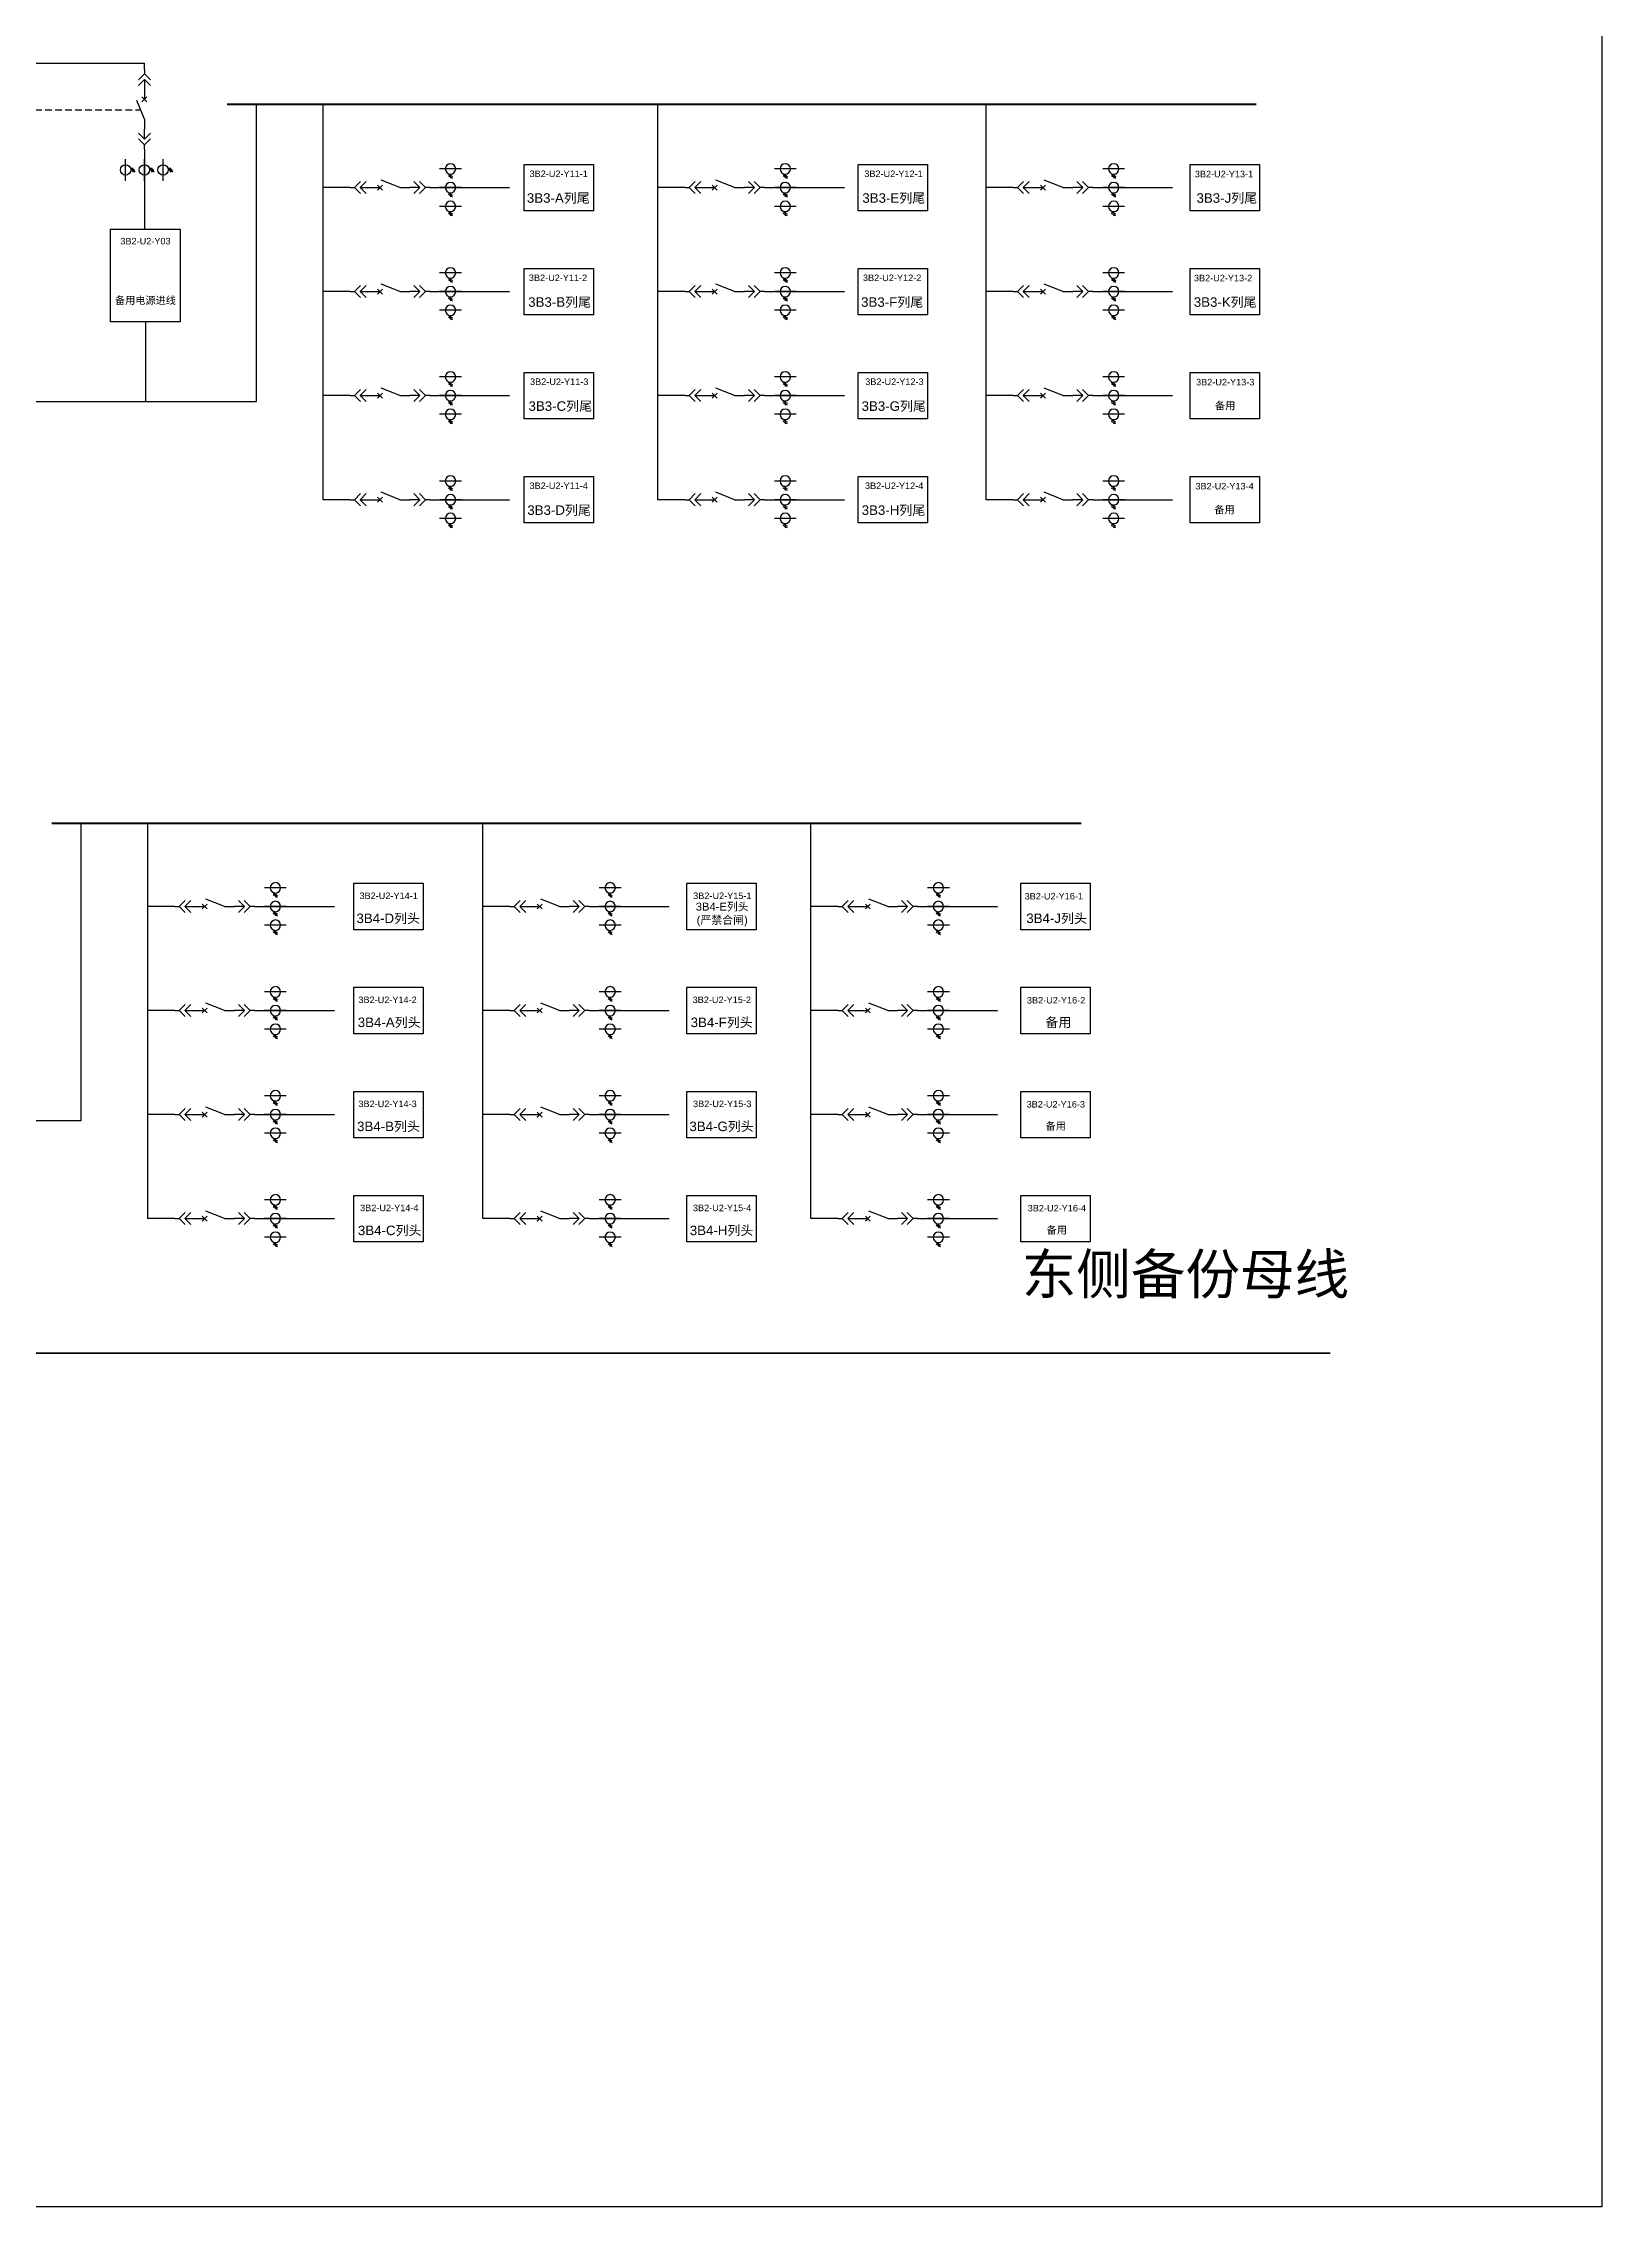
# Model space of a CAD drawing. Header units: millimetres. Extents: x 18 to 362, y 11 to 333.
# Drawn here: x 245.1 to 362, y 11.3 to 173.5 of the extents above; entities that cross this region are included whole.
import ezdxf
from ezdxf.enums import TextEntityAlignment as Align

# ---------------------------------------------------------------- set-up
doc = ezdxf.new("R2010")
doc.units = ezdxf.units.MM
doc.linetypes.add('HIDDEN', pattern=[0.375, 0.25, -0.125])
doc.styles.get("Standard").update_dxf_attribs({"font": 'arial.ttf'})

# ---------------------------------------------------------------- blocks, each defined once
blk = doc.blocks.new('DYDQAA03')
at = {"color": 0}
for points in [[(0, 0), (0, -1.5)], [(-2.12, -3.62), (0, -1.5)], [(-2.12, -5.62), (0, -3.5)], [(2.12, -3.62), (0, -1.5)], [(2.12, -5.62), (0, -3.5)], [(0, -3.5), (0, -7)]]:
    blk.add_lwpolyline(points, dxfattribs=at)
blk = doc.blocks.new('DYDQAA09')
at = {"color": 0}
blk.add_lwpolyline([(0, 0), (0, -3.5)], dxfattribs=at)
blk.add_lwpolyline([(0, 0), (0, -3.5)], dxfattribs=at)
blk.add_lwpolyline([(0, 0), (0, -3.5)], dxfattribs=at)
blk.add_lwpolyline([(0, 0), (0, -3.5)], dxfattribs=at)
blk.add_lwpolyline([(0, 0), (0, -3.5)], dxfattribs=at)
blk.add_lwpolyline([(0, 0), (0, -3.5)], dxfattribs=at)
blk.add_lwpolyline([(0, 0), (0, -3.5)], dxfattribs=at)
blk.add_lwpolyline([(0, 0), (0, -3.5)], dxfattribs=at)
blk.add_lwpolyline([(0, 0), (0, -3.5)], dxfattribs=at)
blk = doc.blocks.new('DYDQ0201')
at = {"color": 0}
for points in [[(0.86, -0.86), (-0.86, 0.86)], [(-0.86, -0.86), (0.86, 0.86)], [(0, -7), (-2.61, -0.37)]]:
    blk.add_lwpolyline(points, dxfattribs=at)
blk = doc.blocks.new('DYDQAA04')
at = {"color": 0}
for points in [[(0, -3.5), (0, 0)], [(-2.12, -1.38), (0, -3.5)], [(-2.12, -3.38), (0, -5.5)], [(2.12, -1.38), (0, -3.5)], [(2.12, -3.38), (0, -5.5)], [(0, -7), (0, -5.5)]]:
    blk.add_lwpolyline(points, dxfattribs=at)
blk = doc.blocks.new('A$C03DD39B5')
for p, q in [((417, 475), (283, 392)), ((417, 422), (283, 339)), ((350, 333), (350, 467))]:
    blk.add_line(p, q)
blk.add_lwpolyline([(700, 167), (0, 167)])
blk.add_circle((350, 167), 167)

msp = doc.modelspace()

# ---------------------------------------------------------------- linework, layer by layer
at = {"color": 3, "lineweight": 30}
msp.add_line((113.37, 172, 13758.28), (252.72, 172, 2818.85), dxfattribs=at)
at = {"color": 5}
for p, q in [((252.72, 171.51, 2818.85), (252.72, 172, 2818.85)), ((252.72, 164.76, 5020.07), (252.72, 163.12, 5020.07)), ((252.72, 163.12, 5020.07), (252.72, 159.56, 5020.07)), ((252.8, 152.6, 4988.58), (252.8, 146.62, 5460.13))]:
    msp.add_line(p, q, dxfattribs=at)
at = {"color": 1, "lineweight": 40}
for p, q in [((258.93, 168.92, 5460.13), (336.08, 168.92, 5460.13)), ((245.79, 115.02, 6844.44), (322.95, 115.02, 6844.44))]:
    msp.add_line(p, q, dxfattribs=at)
for p, q in [((261.12, 146.62, 5460.13), (261.12, 168.92, 5460.13)), ((266.11, 154.87, 5239.58), (266.11, 168.92, 5460.13)), ((291.21, 154.87, 5239.58), (291.21, 168.92, 5460.13)), ((315.82, 154.87, 5239.58), (315.82, 168.92, 5460.13)), ((268.15, 162.67, 3856.3), (266.11, 162.67, 4547.94)), ((274.89, 162.67, 6057.51), (276.53, 162.67, 6057.51)), ((276.53, 162.67, 6057.51), (280.1, 162.67, 6057.51)), ((293.25, 162.67, 3856.3), (291.21, 162.67, 4547.94)), ((300, 162.67, 6057.51), (301.63, 162.67, 6057.51)), ((301.63, 162.67, 6057.51), (305.2, 162.67, 6057.51)), ((317.86, 162.67, 3856.3), (315.82, 162.67, 4547.94)), ((324.61, 162.67, 6057.51), (326.25, 162.67, 6057.51)), ((326.25, 162.67, 6057.51), (329.81, 162.67, 6057.51)), ((268.15, 154.87, 5239.58), (266.11, 154.87, 5239.58)), ((266.11, 147.07, 5931.22), (266.11, 154.87, 5239.58)), ((274.89, 154.87, 7440.79), (276.53, 154.87, 7440.79)), ((276.53, 154.87, 7440.79), (280.1, 154.87, 7440.79)), ((293.25, 154.87, 5239.58), (291.21, 154.87, 5239.58)), ((291.21, 147.07, 5931.22), (291.21, 154.87, 5239.58)), ((300, 154.87, 7440.79), (301.63, 154.87, 7440.79)), ((301.63, 154.87, 7440.79), (305.2, 154.87, 7440.79)), ((317.86, 154.87, 5239.58), (315.82, 154.87, 5239.58)), ((315.82, 147.07, 5931.22), (315.82, 154.87, 5239.58)), ((324.61, 154.87, 7440.79), (326.25, 154.87, 7440.79)), ((326.25, 154.87, 7440.79), (329.81, 154.87, 7440.79)), ((240.4, 146.62, 5460.13), (261.12, 146.62, 5460.13)), ((268.15, 147.07, 5931.22), (266.11, 147.07, 5931.22)), ((266.11, 139.27, 6622.85), (266.11, 147.07, 5931.22)), ((274.89, 147.07, 8132.43), (276.53, 147.07, 8132.43)), ((276.53, 147.07, 8132.43), (280.1, 147.07, 8132.43)), ((293.25, 147.07, 5931.22), (291.21, 147.07, 5931.22)), ((291.21, 139.27, 6622.85), (291.21, 147.07, 5931.22)), ((300, 147.07, 8132.43), (301.63, 147.07, 8132.43)), ((301.63, 147.07, 8132.43), (305.2, 147.07, 8132.43)), ((317.86, 147.07, 5931.22), (315.82, 147.07, 5931.22)), ((315.82, 139.27, 6622.85), (315.82, 147.07, 5931.22)), ((324.61, 147.07, 8132.43), (326.25, 147.07, 8132.43)), ((326.25, 147.07, 8132.43), (329.81, 147.07, 8132.43)), ((268.15, 139.27, 6622.85), (266.11, 139.27, 6622.85)), ((274.89, 139.27, 8824.07), (276.53, 139.27, 8824.07)), ((276.53, 139.27, 8824.07), (280.1, 139.27, 8824.07)), ((293.25, 139.27, 6622.85), (291.21, 139.27, 6622.85)), ((300, 139.27, 8824.07), (301.63, 139.27, 8824.07)), ((301.63, 139.27, 8824.07), (305.2, 139.27, 8824.07)), ((317.86, 139.27, 6622.85), (315.82, 139.27, 6622.85)), ((324.61, 139.27, 8824.07), (326.25, 139.27, 8824.07)), ((326.25, 139.27, 8824.07), (329.81, 139.27, 8824.07)), ((247.99, 92.72, 6844.44), (247.99, 115.02, 6844.44)), ((252.97, 100.97, 6623.88), (252.97, 115.02, 6844.44)), ((278.08, 100.97, 6623.88), (278.08, 115.02, 6844.44)), ((302.69, 100.97, 6623.88), (302.69, 115.02, 6844.44)), ((255.01, 108.77, 5240.61), (252.97, 108.77, 5932.25)), ((261.76, 108.77, 7441.82), (263.4, 108.77, 7441.82)), ((263.4, 108.77, 7441.82), (266.96, 108.77, 7441.82)), ((280.11, 108.77, 5240.61), (278.08, 108.77, 5932.25)), ((286.86, 108.77, 7441.82), (288.5, 108.77, 7441.82)), ((288.5, 108.77, 7441.82), (292.06, 108.77, 7441.82)), ((304.72, 108.77, 5240.61), (302.69, 108.77, 5932.25)), ((311.47, 108.77, 7441.82), (313.11, 108.77, 7441.82)), ((313.11, 108.77, 7441.82), (316.68, 108.77, 7441.82)), ((255.01, 100.97, 6623.88), (252.97, 100.97, 6623.88)), ((252.97, 93.17, 7315.52), (252.97, 100.97, 6623.88)), ((261.76, 100.97, 8825.1), (263.4, 100.97, 8825.1)), ((263.4, 100.97, 8825.1), (266.96, 100.97, 8825.1)), ((280.11, 100.97, 6623.88), (278.08, 100.97, 6623.88)), ((278.08, 93.17, 7315.52), (278.08, 100.97, 6623.88)), ((286.86, 100.97, 8825.1), (288.5, 100.97, 8825.1)), ((288.5, 100.97, 8825.1), (292.06, 100.97, 8825.1)), ((304.72, 100.97, 6623.88), (302.69, 100.97, 6623.88)), ((302.69, 93.17, 7315.52), (302.69, 100.97, 6623.88)), ((311.47, 100.97, 8825.1), (313.11, 100.97, 8825.1)), ((313.11, 100.97, 8825.1), (316.68, 100.97, 8825.1)), ((227.26, 92.72, 6844.44), (247.99, 92.72, 6844.44)), ((255.01, 93.17, 7315.52), (252.97, 93.17, 7315.52)), ((252.97, 85.37, 8007.16), (252.97, 93.17, 7315.52)), ((261.76, 93.17, 9516.74), (263.4, 93.17, 9516.74)), ((263.4, 93.17, 9516.74), (266.96, 93.17, 9516.74)), ((280.11, 93.17, 7315.52), (278.08, 93.17, 7315.52)), ((278.08, 85.37, 8007.16), (278.08, 93.17, 7315.52)), ((286.86, 93.17, 9516.74), (288.5, 93.17, 9516.74)), ((288.5, 93.17, 9516.74), (292.06, 93.17, 9516.74)), ((304.72, 93.17, 7315.52), (302.69, 93.17, 7315.52)), ((302.69, 85.37, 8007.16), (302.69, 93.17, 7315.52)), ((311.47, 93.17, 9516.74), (313.11, 93.17, 9516.74)), ((313.11, 93.17, 9516.74), (316.68, 93.17, 9516.74)), ((255.01, 85.37, 8007.16), (252.97, 85.37, 8007.16)), ((261.76, 85.37, 10208.38), (263.4, 85.37, 10208.38)), ((263.4, 85.37, 10208.38), (266.96, 85.37, 10208.38)), ((280.11, 85.37, 8007.16), (278.08, 85.37, 8007.16)), ((286.86, 85.37, 10208.38), (288.5, 85.37, 10208.38)), ((288.5, 85.37, 10208.38), (292.06, 85.37, 10208.38)), ((304.72, 85.37, 8007.16), (302.69, 85.37, 8007.16)), ((311.47, 85.37, 10208.38), (313.11, 85.37, 10208.38)), ((313.11, 85.37, 10208.38), (316.68, 85.37, 10208.38))]:
    msp.add_line(p, q)
at = {"linetype": 'HIDDEN', "ltscale": 2}
msp.add_line((240.04, 168.49, 2818.85), (252.44, 168.49, 2818.85), dxfattribs=at)
at = {"color": 3, "lineweight": 35}
msp.add_line((210.11, 75.28, -7569.68), (341.61, 75.28, 16760.6), dxfattribs=at)
at = {"color": 1, "lineweight": 30, "ltscale": 0.002916}
msp.add_lwpolyline([(17.58, 332.76), (361.98, 332.76), (361.98, 11.29), (17.58, 11.29)], close=True, dxfattribs=at)
for points, elevation in [([(281.18, 164.41), (286.38, 164.41), (286.38, 160.93), (281.18, 160.93)], 6057.51), ([(306.23, 164.41), (311.44, 164.41), (311.44, 160.93), (306.23, 160.93)], 6057.51), ([(331.11, 164.41), (336.32, 164.41), (336.32, 160.93), (331.11, 160.93)], 6057.51), ([(281.18, 156.61), (286.38, 156.61), (286.38, 153.13), (281.18, 153.13)], 7440.79), ([(306.23, 156.61), (311.44, 156.61), (311.44, 153.13), (306.23, 153.13)], 7440.79), ([(331.11, 156.61), (336.32, 156.61), (336.32, 153.13), (331.11, 153.13)], 6057.51), ([(281.18, 148.81), (286.38, 148.81), (286.38, 145.33), (281.18, 145.33)], 7440.79), ([(306.23, 148.81), (311.44, 148.81), (311.44, 145.33), (306.23, 145.33)], 7440.79), ([(331.11, 148.81), (336.32, 148.81), (336.32, 145.33), (331.11, 145.33)], 6057.51), ([(281.18, 141.01), (286.38, 141.01), (286.38, 137.53), (281.18, 137.53)], 7440.79), ([(306.23, 141.01), (311.44, 141.01), (311.44, 137.53), (306.23, 137.53)], 7440.79), ([(331.11, 141.01), (336.32, 141.01), (336.32, 137.53), (331.11, 137.53)], 6057.51), ([(268.42, 110.51), (273.63, 110.51), (273.63, 107.03), (268.42, 107.03)], 7441.82), ([(293.38, 110.51), (298.59, 110.51), (298.59, 107.03), (293.38, 107.03)], 7441.82), ([(318.42, 110.51), (323.63, 110.51), (323.63, 107.03), (318.42, 107.03)], 7441.82), ([(268.42, 102.71), (273.63, 102.71), (273.63, 99.23), (268.42, 99.23)], 7441.82), ([(293.38, 102.71), (298.59, 102.71), (298.59, 99.23), (293.38, 99.23)], 8825.1), ([(318.42, 102.71), (323.63, 102.71), (323.63, 99.23), (318.42, 99.23)], 7441.82), ([(268.42, 94.91), (273.63, 94.91), (273.63, 91.43), (268.42, 91.43)], 7441.82), ([(293.38, 94.91), (298.59, 94.91), (298.59, 91.43), (293.38, 91.43)], 8825.1), ([(318.42, 94.91), (323.63, 94.91), (323.63, 91.43), (318.42, 91.43)], 7441.82), ([(268.42, 87.11), (273.63, 87.11), (273.63, 83.63), (268.42, 83.63)], 7441.82), ([(293.38, 87.11), (298.59, 87.11), (298.59, 83.63), (293.38, 83.63)], 8825.1), ([(318.42, 87.11), (323.63, 87.11), (323.63, 83.63), (318.42, 83.63)], 7441.82)]:
    msp.add_lwpolyline(points, close=True, dxfattribs=dict(elevation=elevation))
at = {"color": 5, "elevation": 4988.58}
msp.add_lwpolyline([(250.19, 159.56), (255.4, 159.56), (255.4, 152.6), (250.19, 152.6)], close=True, dxfattribs=at)

# ---------------------------------------------------------------- block references
at = {"color": 5, "xscale": 0.2128954749704126, "yscale": 0.2128954749704126, "zscale": 0.2128954749704126}
for name, p in [('DYDQAA03', (252.72, 171.51, 2818.85)), ('DYDQ0201', (252.72, 169.28, 2818.85)), ('DYDQAA09', (252.72, 170.02, 2818.85)), ('DYDQAA09', (252.72, 167.79, 2818.85)), ('DYDQAA04', (252.72, 167.04, 2818.85)), ('DYDQAA09', (252.72, 165.55, 2818.85))]:
    msp.add_blockref(name, p, dxfattribs=at)
at = {"color": 5, "linetype": 'Continuous', "xscale": 0.002338875, "yscale": 0.002338875, "zscale": 0.002338875, "rotation": 270}
for p in [(250.92, 164.81, 5020.07), (252.33, 164.81, 5020.07), (253.73, 164.81, 5020.07)]:
    msp.add_blockref('A$C03DD39B5', p, dxfattribs=at)
at = {"linetype": 'Continuous', "xscale": -0.002338875, "yscale": 0.002338875, "zscale": 0.002338875, "rotation": 180}
for p in [(274.85, 164.46, 6057.51), (299.95, 164.46, 6057.51), (324.57, 164.46, 6057.51), (274.85, 163.06, 6057.51), (299.95, 163.06, 6057.51), (324.57, 163.06, 6057.51), (274.85, 161.65, 6057.51), (299.95, 161.65, 6057.51), (324.57, 161.65, 6057.51), (274.85, 156.66, 7440.79), (299.95, 156.66, 7440.79), (324.57, 156.66, 7440.79), (274.85, 155.26, 7440.79), (299.95, 155.26, 7440.79), (324.57, 155.26, 7440.79), (274.85, 153.86, 7440.79), (299.95, 153.86, 7440.79), (324.57, 153.86, 7440.79), (274.85, 148.86, 8132.43), (299.95, 148.86, 8132.43), (324.57, 148.86, 8132.43), (274.85, 147.46, 8132.43), (274.85, 146.06, 8132.43), (299.95, 147.46, 8132.43), (299.95, 146.06, 8132.43), (324.57, 147.46, 8132.43), (324.57, 146.06, 8132.43), (274.85, 141.06, 8824.07), (274.85, 139.66, 8824.07), (299.95, 141.06, 8824.07), (299.95, 139.66, 8824.07), (324.57, 141.06, 8824.07), (324.57, 139.66, 8824.07), (274.85, 138.26, 8824.07), (299.95, 138.26, 8824.07), (324.57, 138.26, 8824.07), (261.72, 110.56, 7441.82), (286.82, 110.56, 7441.82), (311.43, 110.56, 7441.82), (261.72, 109.16, 7441.82), (286.82, 109.16, 7441.82), (311.43, 109.16, 7441.82), (261.72, 107.76, 7441.82), (286.82, 107.76, 7441.82), (311.43, 107.76, 7441.82), (261.72, 102.76, 8825.1), (286.82, 102.76, 8825.1), (311.43, 102.76, 8825.1), (261.72, 101.36, 8825.1), (286.82, 101.36, 8825.1), (311.43, 101.36, 8825.1), (261.72, 99.96, 8825.1), (286.82, 99.96, 8825.1), (311.43, 99.96, 8825.1), (261.72, 94.97, 9516.74), (286.82, 94.97, 9516.74), (311.43, 94.97, 9516.74), (261.72, 93.56, 9516.74), (286.82, 93.56, 9516.74), (311.43, 93.56, 9516.74), (261.72, 92.16, 9516.74), (286.82, 92.16, 9516.74), (311.43, 92.16, 9516.74), (261.72, 87.17, 10208.38), (286.82, 87.17, 10208.38), (311.43, 87.17, 10208.38), (261.72, 85.76, 10208.38), (261.72, 84.36, 10208.38), (286.82, 85.76, 10208.38), (286.82, 84.36, 10208.38), (311.43, 85.76, 10208.38), (311.43, 84.36, 10208.38)]:
    msp.add_blockref('A$C03DD39B5', p, dxfattribs=at)
at = {"xscale": -0.2128954749704126, "yscale": 0.2128954749704126, "zscale": 0.2128954749704126, "rotation": 90}
for name, p in [('DYDQAA03', (268.15, 162.67, 3856.3)), ('DYDQAA09', (269.64, 162.67, 3856.3)), ('DYDQ0201', (270.38, 162.67, 3856.3)), ('DYDQAA09', (271.87, 162.67, 3856.3)), ('DYDQAA04', (272.62, 162.67, 3856.3)), ('DYDQAA09', (274.11, 162.67, 3856.3)), ('DYDQAA03', (293.25, 162.67, 3856.3)), ('DYDQAA09', (294.74, 162.67, 3856.3)), ('DYDQ0201', (295.48, 162.67, 3856.3)), ('DYDQAA09', (296.97, 162.67, 3856.3)), ('DYDQAA04', (297.72, 162.67, 3856.3)), ('DYDQAA09', (299.21, 162.67, 3856.3)), ('DYDQAA03', (317.86, 162.67, 3856.3)), ('DYDQAA09', (319.35, 162.67, 3856.3)), ('DYDQ0201', (320.09, 162.67, 3856.3)), ('DYDQAA09', (321.58, 162.67, 3856.3)), ('DYDQAA04', (322.33, 162.67, 3856.3)), ('DYDQAA09', (323.82, 162.67, 3856.3)), ('DYDQAA03', (268.15, 154.87, 5239.58)), ('DYDQAA09', (269.64, 154.87, 5239.58)), ('DYDQ0201', (270.38, 154.87, 5239.58)), ('DYDQAA09', (271.87, 154.87, 5239.58)), ('DYDQAA04', (272.62, 154.87, 5239.58)), ('DYDQAA09', (274.11, 154.87, 5239.58)), ('DYDQAA03', (293.25, 154.87, 5239.58)), ('DYDQAA09', (294.74, 154.87, 5239.58)), ('DYDQ0201', (295.48, 154.87, 5239.58)), ('DYDQAA09', (296.97, 154.87, 5239.58)), ('DYDQAA04', (297.72, 154.87, 5239.58)), ('DYDQAA09', (299.21, 154.87, 5239.58)), ('DYDQAA03', (317.86, 154.87, 5239.58)), ('DYDQAA09', (319.35, 154.87, 5239.58)), ('DYDQ0201', (320.09, 154.87, 5239.58)), ('DYDQAA09', (321.58, 154.87, 5239.58)), ('DYDQAA04', (322.33, 154.87, 5239.58)), ('DYDQAA09', (323.82, 154.87, 5239.58)), ('DYDQ0201', (270.38, 147.07, 5931.22)), ('DYDQ0201', (295.48, 147.07, 5931.22)), ('DYDQ0201', (320.09, 147.07, 5931.22)), ('DYDQAA03', (268.15, 147.07, 5931.22)), ('DYDQAA09', (269.64, 147.07, 5931.22)), ('DYDQAA09', (271.87, 147.07, 5931.22)), ('DYDQAA04', (272.62, 147.07, 5931.22)), ('DYDQAA09', (274.11, 147.07, 5931.22)), ('DYDQAA03', (293.25, 147.07, 5931.22)), ('DYDQAA09', (294.74, 147.07, 5931.22)), ('DYDQAA09', (296.97, 147.07, 5931.22)), ('DYDQAA04', (297.72, 147.07, 5931.22)), ('DYDQAA09', (299.21, 147.07, 5931.22)), ('DYDQAA03', (317.86, 147.07, 5931.22)), ('DYDQAA09', (319.35, 147.07, 5931.22)), ('DYDQAA09', (321.58, 147.07, 5931.22)), ('DYDQAA04', (322.33, 147.07, 5931.22)), ('DYDQAA09', (323.82, 147.07, 5931.22)), ('DYDQAA03', (268.15, 139.27, 6622.85)), ('DYDQ0201', (270.38, 139.27, 6622.85)), ('DYDQAA04', (272.62, 139.27, 6622.85)), ('DYDQAA03', (293.25, 139.27, 6622.85)), ('DYDQ0201', (295.48, 139.27, 6622.85)), ('DYDQAA04', (297.72, 139.27, 6622.85)), ('DYDQAA03', (317.86, 139.27, 6622.85)), ('DYDQ0201', (320.09, 139.27, 6622.85)), ('DYDQAA04', (322.33, 139.27, 6622.85)), ('DYDQAA09', (269.64, 139.27, 6622.85)), ('DYDQAA09', (271.87, 139.27, 6622.85)), ('DYDQAA09', (274.11, 139.27, 6622.85)), ('DYDQAA09', (294.74, 139.27, 6622.85)), ('DYDQAA09', (296.97, 139.27, 6622.85)), ('DYDQAA09', (299.21, 139.27, 6622.85)), ('DYDQAA09', (319.35, 139.27, 6622.85)), ('DYDQAA09', (321.58, 139.27, 6622.85)), ('DYDQAA09', (323.82, 139.27, 6622.85)), ('DYDQAA03', (255.01, 108.77, 5240.61)), ('DYDQAA09', (256.5, 108.77, 5240.61)), ('DYDQ0201', (257.24, 108.77, 5240.61)), ('DYDQAA09', (258.73, 108.77, 5240.61)), ('DYDQAA04', (259.48, 108.77, 5240.61)), ('DYDQAA09', (260.97, 108.77, 5240.61)), ('DYDQAA03', (280.11, 108.77, 5240.61)), ('DYDQAA09', (281.6, 108.77, 5240.61)), ('DYDQ0201', (282.35, 108.77, 5240.61)), ('DYDQAA09', (283.84, 108.77, 5240.61)), ('DYDQAA04', (284.58, 108.77, 5240.61)), ('DYDQAA09', (286.07, 108.77, 5240.61)), ('DYDQAA03', (304.72, 108.77, 5240.61)), ('DYDQAA09', (306.21, 108.77, 5240.61)), ('DYDQ0201', (306.96, 108.77, 5240.61)), ('DYDQAA09', (308.45, 108.77, 5240.61)), ('DYDQAA04', (309.19, 108.77, 5240.61)), ('DYDQAA09', (310.68, 108.77, 5240.61)), ('DYDQAA03', (255.01, 100.97, 6623.88)), ('DYDQAA09', (256.5, 100.97, 6623.88)), ('DYDQ0201', (257.24, 100.97, 6623.88)), ('DYDQAA09', (258.73, 100.97, 6623.88)), ('DYDQAA04', (259.48, 100.97, 6623.88)), ('DYDQAA09', (260.97, 100.97, 6623.88)), ('DYDQAA03', (280.11, 100.97, 6623.88)), ('DYDQAA09', (281.6, 100.97, 6623.88)), ('DYDQ0201', (282.35, 100.97, 6623.88)), ('DYDQAA09', (283.84, 100.97, 6623.88)), ('DYDQAA04', (284.58, 100.97, 6623.88)), ('DYDQAA09', (286.07, 100.97, 6623.88)), ('DYDQAA03', (304.72, 100.97, 6623.88)), ('DYDQAA09', (306.21, 100.97, 6623.88)), ('DYDQ0201', (306.96, 100.97, 6623.88)), ('DYDQAA09', (308.45, 100.97, 6623.88)), ('DYDQAA04', (309.19, 100.97, 6623.88)), ('DYDQAA09', (310.68, 100.97, 6623.88)), ('DYDQAA03', (255.01, 93.17, 7315.52)), ('DYDQAA09', (256.5, 93.17, 7315.52)), ('DYDQ0201', (257.24, 93.17, 7315.52)), ('DYDQAA09', (258.73, 93.17, 7315.52)), ('DYDQAA04', (259.48, 93.17, 7315.52)), ('DYDQAA09', (260.97, 93.17, 7315.52)), ('DYDQAA03', (280.11, 93.17, 7315.52)), ('DYDQAA09', (281.6, 93.17, 7315.52)), ('DYDQ0201', (282.35, 93.17, 7315.52)), ('DYDQAA09', (283.84, 93.17, 7315.52)), ('DYDQAA04', (284.58, 93.17, 7315.52)), ('DYDQAA09', (286.07, 93.17, 7315.52)), ('DYDQAA03', (304.72, 93.17, 7315.52)), ('DYDQAA09', (306.21, 93.17, 7315.52)), ('DYDQ0201', (306.96, 93.17, 7315.52)), ('DYDQAA09', (308.45, 93.17, 7315.52)), ('DYDQAA04', (309.19, 93.17, 7315.52)), ('DYDQAA09', (310.68, 93.17, 7315.52)), ('DYDQAA03', (255.01, 85.37, 8007.16)), ('DYDQAA09', (256.5, 85.37, 8007.16)), ('DYDQ0201', (257.24, 85.37, 8007.16)), ('DYDQAA09', (258.73, 85.37, 8007.16)), ('DYDQAA04', (259.48, 85.37, 8007.16)), ('DYDQAA09', (260.97, 85.37, 8007.16)), ('DYDQAA03', (280.11, 85.37, 8007.16)), ('DYDQAA09', (281.6, 85.37, 8007.16)), ('DYDQ0201', (282.35, 85.37, 8007.16)), ('DYDQAA09', (283.84, 85.37, 8007.16)), ('DYDQAA04', (284.58, 85.37, 8007.16)), ('DYDQAA09', (286.07, 85.37, 8007.16)), ('DYDQAA03', (304.72, 85.37, 8007.16)), ('DYDQAA09', (306.21, 85.37, 8007.16)), ('DYDQ0201', (306.96, 85.37, 8007.16)), ('DYDQAA09', (308.45, 85.37, 8007.16)), ('DYDQAA04', (309.19, 85.37, 8007.16)), ('DYDQAA09', (310.68, 85.37, 8007.16))]:
    msp.add_blockref(name, p, dxfattribs=at)

# ---------------------------------------------------------------- texts
at = {"lineweight": 0}
for s, p in [('3B3-A列尾', (283.75, 161.53, 10486.38)), ('3B3-E列尾', (308.9, 161.53, 10486.38)), ('3B3-J列尾', (333.87, 161.53, 10486.38)), ('3B3-B列尾', (283.85, 153.73, 11869.66)), ('3B3-F列尾', (308.78, 153.73, 11869.66)), ('3B3-K列尾', (333.75, 153.73, 10486.38)), ('3B3-C列尾', (283.9, 145.93, 11869.66)), ('3B3-G列尾', (308.9, 145.93, -12611.96)), ('3B3-D列尾', (283.81, 138.13, 11869.66)), ('3B3-H列尾', (308.88, 138.13, -12611.96)), ('3B4-D列头', (271, 107.53, 11870.69)), ('3B4-J列头', (321.11, 107.53, 11870.69)), ('3B4-A列头', (271.07, 99.73, 11870.69)), ('3B4-F列头', (296, 99.73, 13253.97)), ('备用', (321.24, 99.73, 11870.69)), ('3B4-B列头', (271.02, 91.93, 11870.69)), ('3B4-G列头', (295.99, 91.93, -11227.65)), ('3B4-C列头', (271.11, 84.13, 11870.69)), ('3B4-H列头', (295.99, 84.13, -11227.65))]:
    msp.add_text(s, height=0.713, dxfattribs=at).set_placement(p, align=Align.CENTER)
at = {"width": 5.2091, "attachment_point": 5}
for s, insert, char_height in [('\\pxqc;3B2-U2-Y11-1', (283.78, 163.7, 6057.51), 0.49), ('\\pxqc;3B2-U2-Y12-1', (308.88, 163.7, 6057.51), 0.49), ('\\pxqc;3B2-U2-Y13-1', (333.66, 163.68, 6057.51), 0.49), ('\\pxqc;3B2-U2-Y11-2', (283.73, 155.9, 8824.07), 0.49), ('\\pxqc;3B2-U2-Y12-2', (308.78, 155.9, 8824.07), 0.49), ('\\pxqc;3B2-U2-Y13-2', (333.59, 155.88, 7440.79), 0.49), ('\\pxqc;3B2-U2-Y11-3', (283.82, 148.11, 9515.71), 0.49), ('\\pxqc;3B2-U2-Y12-3', (308.95, 148.11, 9515.71), 0.49), ('\\pxqc;3B2-U2-Y13-3', (333.75, 148.08, 8132.43), 0.49), ('{\\fSimSun|b0|i0|c134|p2;\\H0.78125x;备用\\P}', (333.75, 146.28, 8132.43), 0.7128), ('\\pxqc;3B2-U2-Y11-4', (283.78, 140.31, 10207.34), 0.49), ('\\pxqc;3B2-U2-Y12-4', (308.93, 140.31, 10207.34), 0.49), ('\\pxqc;3B2-U2-Y13-4', (333.7, 140.28, 8824.07), 0.49), ('{\\fSimSun|b0|i0|c134|p2;\\H0.78125x;备用\\P}', (333.7, 138.48, 8824.07), 0.7128), ('\\pxqc;3B2-U2-Y14-1', (271.03, 109.57, 7441.82), 0.49), ('\\pxqc;3B2-U2-Y15-1', (296.05, 109.57, 7441.82), 0.49), ('\\pxqc;3B2-U2-Y16-1', (320.9, 109.54, 7441.82), 0.49), ('\\pxqc;3B2-U2-Y14-2', (270.95, 101.77, 8825.1), 0.49), ('\\pxqc;3B2-U2-Y15-2', (296.01, 101.77, 10208.38), 0.49), ('\\pxqc;3B2-U2-Y16-2', (321.07, 101.74, 8825.1), 0.49), ('\\pxqc;3B2-U2-Y14-3', (270.95, 93.97, 9516.74), 0.49), ('\\pxqc;3B2-U2-Y15-3', (296.04, 93.97, 10900.01), 0.49), ('\\pxqc;3B2-U2-Y16-3', (321.05, 93.94, 9516.74), 0.49), ('{\\fSimSun|b0|i0|c134|p2;\\H0.78125x;备用}', (321.05, 92.28, 9516.74), 0.7128), ('\\pxqc;3B2-U2-Y14-4', (271.08, 86.17, 10208.38), 0.49), ('\\pxqc;3B2-U2-Y15-4', (296.03, 86.17, 11591.65), 0.49), ('\\pxqc;3B2-U2-Y16-4', (321.13, 86.15, 10208.38), 0.49), ('{\\fSimSun|b0|i0|c134|p2;\\H0.78125x;备用}', (321.13, 84.48, 10208.38), 0.7128)]:
    msp.add_mtext(s, dxfattribs=dict(at, insert=insert, char_height=char_height))
at = {"color": 5, "width": 5.2091, "attachment_point": 5}
for s, insert, char_height in [('\\pxqc;3B2-U2-Y03', (252.8, 158.65, 4988.58), 0.49), ('{\\fSimSun|b0|i0|c134|p2;\\H0.78125x;备用电源进线\\P}', (252.8, 154.18, 4988.58), 0.7128)]:
    msp.add_mtext(s, dxfattribs=dict(at, insert=insert, char_height=char_height))
at = {"color": 7, "lineweight": 0, "insert": (296.04, 108.17, 40178.33), "char_height": 0.6, "width": 4.7342, "attachment_point": 5}
msp.add_mtext('3B4-E{\\fSimSun|b0|i0|c134|p2;列头}({\\fSimSun|b0|i0|c134|p2;严禁合闸})', dxfattribs=at)
at = {"color": 3, "insert": (318.49, 82.71, 68976.46), "char_height": 3, "width": 29.75, "attachment_point": 1}
msp.add_mtext('{\\fSimSun|b0|i0|c134|p2;东侧备份母线}', dxfattribs=at)

doc.saveas('drawing.dxf')
